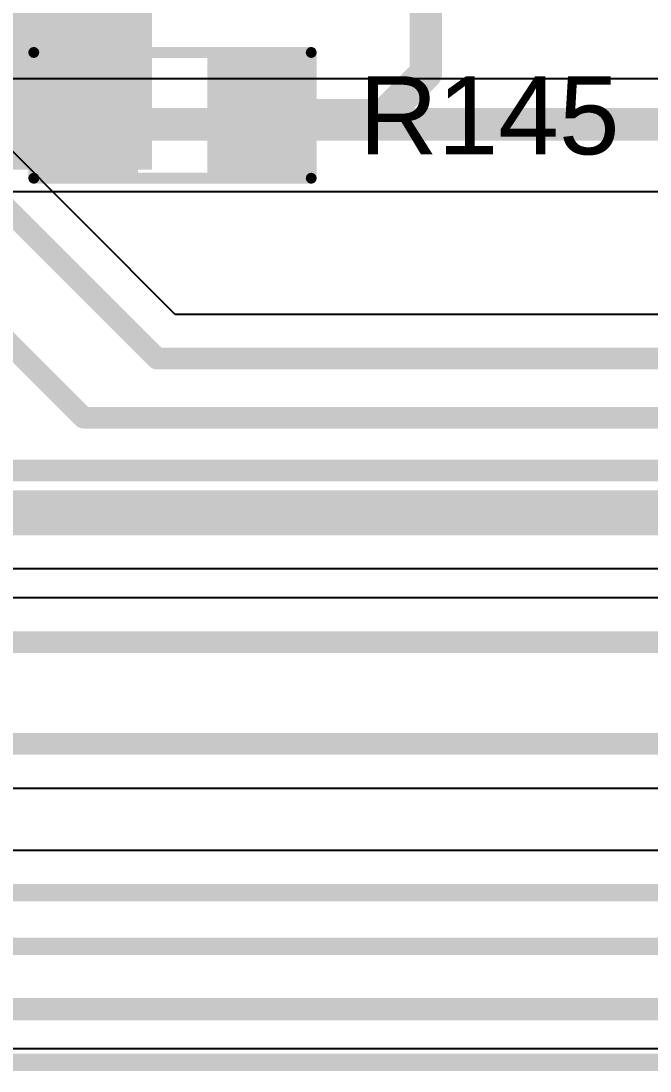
# Model space of a CAD drawing. Header units: inches. Extents: x 0 to 5379, y 0 to 5429.
# Drawn here: x 70.52 to 77.89, y 89.11 to 101.41 of the extents above; entities that cross this region are included whole.
import ezdxf

# ---------------------------------------------------------------- set-up
doc = ezdxf.new("R2010")
doc.units = ezdxf.units.IN
for name, color, linetype in [('PWR', 156, 'Continuous'), ('SIG 01', 90, 'Continuous'), ('Top Layer', 1, 'Continuous'), ('Top Overlay', 2, 'Continuous'), ('Top Paste', 8, 'Continuous'), ('Top Solder', 216, 'Continuous')]:
    doc.layers.add(name, color=color, linetype=linetype)
doc.styles.add('Arial', font='', dxfattribs={"height": 0.2})
doc.styles.get('Arial').set_extended_font_data('Arial')

# ---------------------------------------------------------------- blocks, each defined once
blk = doc.blocks.new('R___0805_611')
at = {"layer": 'Top Layer'}
for points in [[(-1.524, 0.635), (-0.508, 0.635), (-0.508, -0.635), (-1.524, -0.635)], [(0.508, 0.635), (1.524, 0.635), (1.524, -0.635), (0.508, -0.635)]]:
    blk.add_hatch(color=1, dxfattribs=at).paths.add_polyline_path(points)
at = {"layer": 'Top Paste'}
for points in [[(-1.524, 0.635), (-0.508, 0.635), (-0.508, -0.635), (-1.524, -0.635)], [(0.508, 0.635), (1.524, 0.635), (1.524, -0.635), (0.508, -0.635)]]:
    blk.add_hatch(color=8, dxfattribs=at).paths.add_polyline_path(points)
at = {"layer": 'Top Solder'}
for points in [[(-1.6256, 0.7366), (-0.4064, 0.7366), (-0.4064, -0.7366), (-1.6256, -0.7366)], [(0.4064, 0.7366), (1.6256, 0.7366), (1.6256, -0.7366), (0.4064, -0.7366)]]:
    blk.add_hatch(color=216, dxfattribs=at).paths.add_polyline_path(points)
at = {"layer": 'Top Overlay'}
for points in [[(-1.6256, 0.7366, 0.127, 0.127, 0), (-1.6256, -0.7366, 0.127, 0.127, 0)], [(1.6256, 0.7366, 0.127, 0.127, 0), (-1.6256, 0.7366, 0.127, 0.127, 0)], [(1.6256, 0.7366, 0.127, 0.127, 0), (1.6256, -0.7366, 0.127, 0.127, 0)], [(1.6256, -0.7366, 0.127, 0.127, 0), (-1.6256, -0.7366, 0.127, 0.127, 0)]]:
    blk.add_lwpolyline(points, format="xyseb", dxfattribs=at)
for points in [[(-1.65735, 0.7366, 0.0635, 0.0635, 1), (-1.59385, 0.7366, 0.0635, 0.0635, 1)], [(-1.65735, 0.7366, 0.0635, 0.0635, 1), (-1.59385, 0.7366, 0.0635, 0.0635, 1)], [(1.59385, 0.7366, 0.0635, 0.0635, 1), (1.65735, 0.7366, 0.0635, 0.0635, 1)], [(1.59385, 0.7366, 0.0635, 0.0635, 1), (1.65735, 0.7366, 0.0635, 0.0635, 1)], [(-1.65735, -0.7366, 0.0635, 0.0635, 1), (-1.59385, -0.7366, 0.0635, 0.0635, 1)], [(-1.65735, -0.7366, 0.0635, 0.0635, 1), (-1.59385, -0.7366, 0.0635, 0.0635, 1)], [(1.59385, -0.7366, 0.0635, 0.0635, 1), (1.65735, -0.7366, 0.0635, 0.0635, 1)], [(1.59385, -0.7366, 0.0635, 0.0635, 1), (1.65735, -0.7366, 0.0635, 0.0635, 1)]]:
    blk.add_lwpolyline(points, format="xyseb", close=True, dxfattribs=at)

msp = doc.modelspace()

# ---------------------------------------------------------------- hatches: boundary and pattern name
at = {"layer": 'Top Layer'}
msp.add_hatch(color=1, dxfattribs=at).paths.add_polyline_path([(70.282, 99.674), (72.051, 99.674), (72.051, 105.826), (70.282, 105.826)])

# ---------------------------------------------------------------- linework, layer by layer
at = {"layer": 'PWR'}
for p, q in [((89.028, 100.736), (61.976, 100.736)), ((69.107, 99.416), (80.366, 99.416))]:
    msp.add_line(p, q, dxfattribs=at)
msp.add_lwpolyline([(62.351, 100.204, 0.381, 0.381, 0), (92.39, 100.204, 0.381, 0.381, 0)], format="xyseb", dxfattribs=at)
at = {"layer": 'SIG 01'}
for p, q in [((72.325, 97.978), (69.39, 100.913)), ((81.081, 97.978), (72.325, 97.978)), ((67.403, 94.999), (85.819, 94.999)), ((85.871, 94.656), (63.444, 94.656)), ((63.517, 92.429), (87.87, 92.429)), ((87.932, 91.696), (63.076, 91.696)), ((62.252, 89.376), (88.851, 89.376))]:
    msp.add_line(p, q, dxfattribs=at)
for points in [[(69.023, 100.547, 0.254, 0.254, 0), (72.111, 97.46, 0.254, 0.254, 0)], [(68.653, 99.365, 0.254, 0.254, 0), (71.25, 96.767, 0.254, 0.254, 0)], [(72.111, 97.46, 0.254, 0.254, 0), (81.349, 97.46, 0.254, 0.254, 0)], [(71.25, 96.767, 0.254, 0.254, 0), (98.596, 96.767, 0.254, 0.254, 0)], [(69.319, 96.149, 0.254, 0.254, 0), (98.988, 96.149, 0.254, 0.254, 0)], [(67.403, 95.516, 0.254, 0.254, 0), (99.364, 95.516, 0.254, 0.254, 0)], [(63.229, 94.138, 0.254, 0.254, 0), (93.641, 94.138, 0.254, 0.254, 0)], [(63.517, 92.947, 0.254, 0.254, 0), (92.569, 92.947, 0.254, 0.254, 0)], [(62.872, 91.204, 0.203, 0.203, 0), (93.308, 91.204, 0.203, 0.203, 0)], [(62.548, 90.576, 0.203, 0.203, 0), (92.926, 90.576, 0.203, 0.203, 0)], [(62.252, 89.868, 0.203, 0.203, 0), (89.18, 89.868, 0.203, 0.203, 0)]]:
    msp.add_lwpolyline(points, format="xyseb", dxfattribs=at)
for points in [[(72.047, 97.46, 0.127, 0.127, 1), (72.174, 97.46, 0.127, 0.127, 1)], [(72.047, 97.46, 0.127, 0.127, 1), (72.174, 97.46, 0.127, 0.127, 1)], [(71.187, 96.767, 0.127, 0.127, 1), (71.314, 96.767, 0.127, 0.127, 1)], [(71.187, 96.767, 0.127, 0.127, 1), (71.314, 96.767, 0.127, 0.127, 1)]]:
    msp.add_lwpolyline(points, format="xyseb", close=True, dxfattribs=at)
at = {"layer": 'Top Layer'}
for points in [[(75.26, 100.8, 0.381, 0.381, 0), (75.26, 105.869, 0.381, 0.381, 0)], [(74.769, 100.309, 0.381, 0.381, 0), (75.26, 100.8, 0.381, 0.381, 0)], [(73.308, 100.309, 0.381, 0.381, 0), (74.769, 100.309, 0.381, 0.381, 0)], [(68.208, 95.726, 0.381, 0.381, 0), (81.362, 95.726, 0.381, 0.381, 0)], [(60.728, 89.811, 0.203, 0.203, 0), (80.013, 89.811, 0.203, 0.203, 0)], [(66.432, 89.216, 0.203, 0.203, 0), (79.529, 89.216, 0.203, 0.203, 0)]]:
    msp.add_lwpolyline(points, format="xyseb", dxfattribs=at)
for points in [[(75.165, 100.8, 0.191, 0.191, 1), (75.355, 100.8, 0.191, 0.191, 1)], [(75.165, 100.8, 0.191, 0.191, 1), (75.355, 100.8, 0.191, 0.191, 1)], [(73.213, 100.309, 0.191, 0.191, 1), (73.403, 100.309, 0.191, 0.191, 1)], [(74.674, 100.309, 0.191, 0.191, 1), (74.864, 100.309, 0.191, 0.191, 1)], [(74.674, 100.309, 0.191, 0.191, 1), (74.864, 100.309, 0.191, 0.191, 1)]]:
    msp.add_lwpolyline(points, format="xyseb", close=True, dxfattribs=at)

# ---------------------------------------------------------------- block references
at = {"rotation": 180}
msp.add_blockref('R___0805_611', (72.292, 100.309), dxfattribs=at)

# ---------------------------------------------------------------- texts
at = {"layer": 'Top Overlay', "style": 'Arial'}
msp.add_text('R145', height=0.9144, dxfattribs=at).set_placement((74.477, 99.852))

doc.saveas('drawing.dxf')
